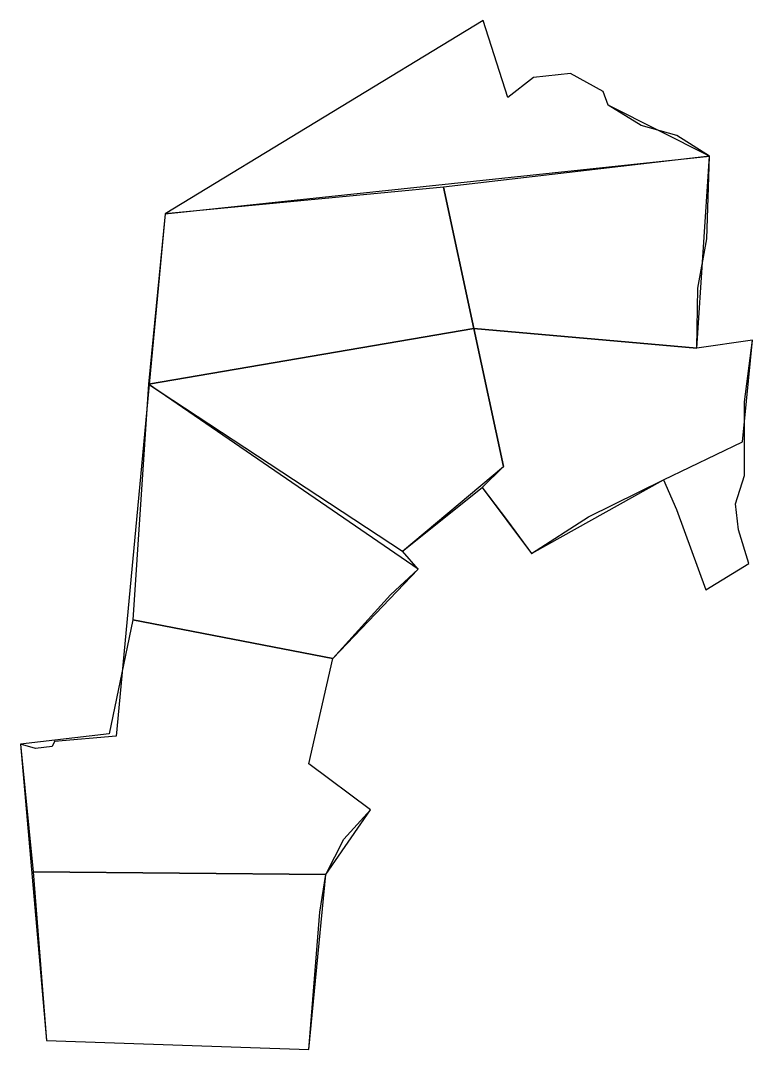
# Model space of a CAD drawing. Header units: metres. Extents: x -231 to 134, y -275 to 238.
import ezdxf

# ---------------------------------------------------------------- set-up
doc = ezdxf.new("R2010")
doc.units = ezdxf.units.M
doc.layers.add('property', color=7, linetype='Continuous')
doc.layers.add('sectors', color=4, linetype='Continuous')

msp = doc.modelspace()

# ---------------------------------------------------------------- linework, layer by layer
at = {"layer": 'property'}
msp.add_lwpolyline([(131.83, -32.96), (126.81, -16.13), (125.27, -3.12), (129.73, 10.88), (129.73, 47.54), (133.69, 78.25), (105.95, 74.28), (106.44, 104.26), (110.9, 128.78), (112.27, 169.91), (96.04, 180.31), (78.21, 185.26), (61.85, 195.42), (59.26, 202.17), (43.03, 211.14), (24.7, 209.23), (11.82, 199.13), (-0.45, 237.53), (-158.85, 141.3), (-183.37, -118.93), (-213.97, -121.53), (-215.26, -124.07), (-223.5, -125.12), (-230.93, -122.89), (-218.05, -270.52), (-87.26, -274.98), (-81.89, -206.65), (-78.84, -187.91), (-69.92, -170.32), (-56.54, -155.59), (-87.26, -132.79), (-75.37, -80.28), (-46.64, -48.58), (-32.77, -35.69), (-40.69, -26.77), (-0.95, 4.93), (11.63, -11.67), (23.7, -27.89), (51.94, -9.75), (89.47, 8.77), (95.85, -6.03), (110.53, -45.97), (131.83, -32.96)], dxfattribs=at)
at = {"layer": 'sectors'}
for points in [[(-158.85, 141.3), (112.27, 169.91), (61.85, 195.42), (59.26, 202.17), (43.03, 211.14), (24.7, 209.23), (11.82, 199.13), (-0.45, 237.53), (-158.85, 141.3)], [(-20.23, 154.49), (-5.07, 84.17), (105.95, 74.28), (112.27, 169.91), (-20.23, 154.49)], [(-158.85, 141.3), (-167.17, 56.43), (-5.07, 84.17), (-20.23, 154.49), (-158.85, 141.3)], [(-5.07, 84.17), (-167.17, 56.43), (-40.69, -26.77), (9.69, 15.43), (-5.07, 84.17)], [(-5.07, 84.17), (9.69, 15.43), (-0.95, 4.93), (23.7, -27.89), (89.47, 8.77), (128.75, 27.75), (133.69, 78.25), (105.95, 74.28), (-5.07, 84.17)], [(-167.17, 56.43), (-174.95, -60.96), (-75.37, -80.28), (-32.77, -35.69), (-167.17, 56.43)], [(-174.95, -60.96), (-186.84, -117.82), (-230.93, -122.89), (-224.59, -186.53), (-78.84, -187.91), (-56.54, -155.59), (-87.26, -132.79), (-75.37, -80.28), (-174.95, -60.96)], [(-218.05, -270.52), (-87.26, -274.98), (-78.84, -187.91), (-224.59, -186.53), (-218.05, -270.52)]]:
    msp.add_lwpolyline(points, dxfattribs=at)

doc.saveas('drawing.dxf')
